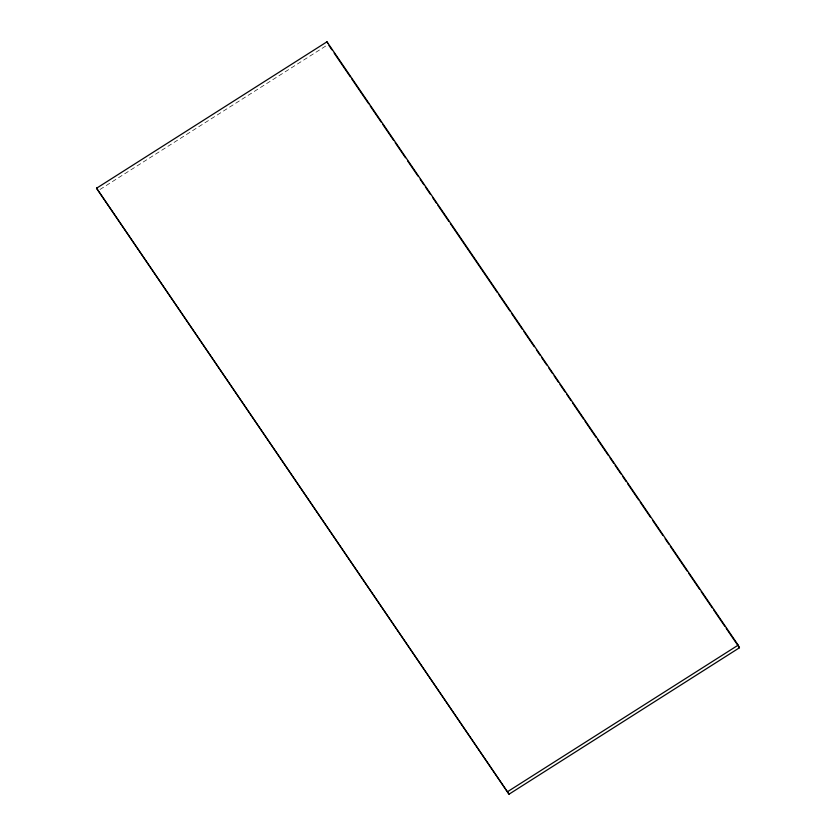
<?xml version="1.0" encoding="UTF-8"?>
<svg xmlns="http://www.w3.org/2000/svg" width="836" height="836" viewBox="0 0 836 836"><rect width="100%" height="100%" fill="white"/><g stroke="black" fill="none" stroke-linecap="round" stroke-linejoin="round"><path stroke-width="0.63" stroke-dasharray="4.18 3.13" d="M100.017 189.469L327.158 45.123"/><path stroke-width="1.25" d="M96.548 188.236L326.98 41.8L738.178 645.141L739.452 647.764L509.019 794.2L96.548 188.236L509.019 794.2M507.745 791.577L738.178 645.141M328.987 45.499L331.934 49.826M334.139 53.055L350.326 76.807M351.799 78.96L368.718 103.789M370.181 105.942L381.216 122.14M382.689 124.292L393.725 140.479M395.198 142.642L405.491 157.753M407.696 160.993L418 176.103M420.205 179.343L423.883 184.735M425.357 186.898L430.498 194.454M432.714 197.683L436.392 203.085M437.855 205.238L448.89 221.435M450.364 223.588L497.441 292.663M498.914 294.826L509.95 311.013M511.413 313.176L522.448 329.363M523.921 331.526L534.225 346.637M536.43 349.866L540.108 355.269M541.571 357.421L546.723 364.977M548.928 368.216L552.606 373.619M554.08 375.772L558.49 382.251M559.963 384.414L565.115 391.969M566.589 394.122L570.998 400.601M572.472 402.753L583.507 418.951M584.981 421.104L596.005 437.291M597.479 439.454L608.514 455.641M609.987 457.804L613.666 463.196M615.139 465.359L621.023 473.991M622.496 476.154L626.164 481.546M627.637 483.71L638.673 499.897M640.146 502.049L650.439 517.16M652.655 520.4L662.948 535.51M665.153 538.75L668.831 544.152M670.305 546.305L687.223 571.134M688.697 573.287L699.732 589.474M701.195 591.637L712.23 607.824M713.704 609.987L724.739 626.174M726.212 628.338L739.452 647.764M326.98 41.8L327.827 43.545"/></g></svg>
